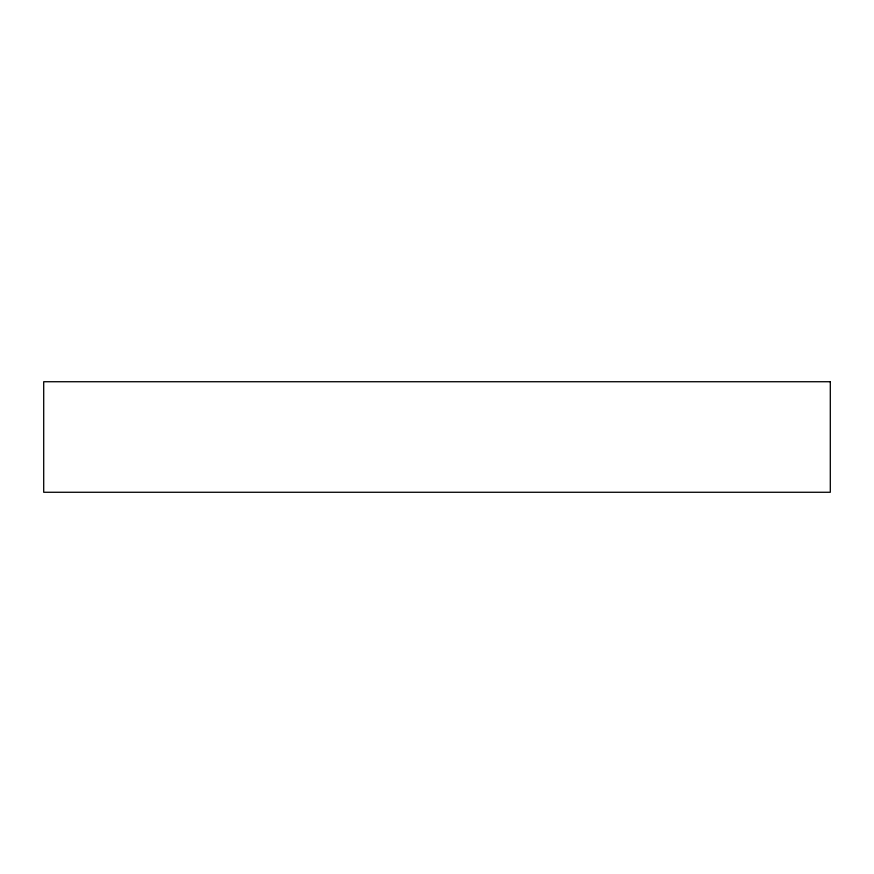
<?xml version="1.0" encoding="UTF-8"?>
<svg xmlns="http://www.w3.org/2000/svg" width="874" height="874" viewBox="0 0 874 874"><rect width="100%" height="100%" fill="white"/><g stroke="black" fill="none" stroke-linecap="round" stroke-linejoin="round"><path stroke-width="1.31" d="M830.3 381.73L43.7 381.73L43.7 492.27L830.3 492.27L830.3 381.73"/></g></svg>
